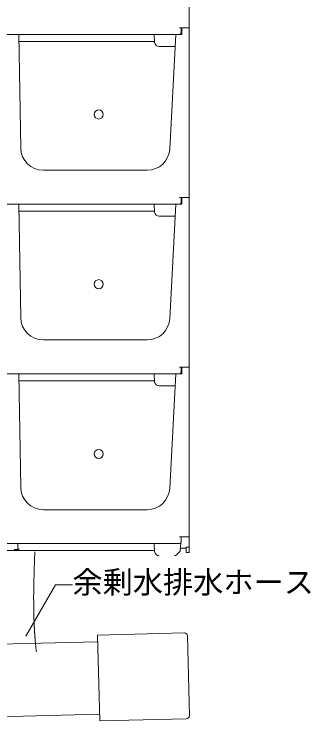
# Model space of a CAD drawing. Units: millimetres, scale not verified. Extents: x -1916 to 1917, y -1364 to 1364.
# Drawn here: x 999.3 to 1195.9, y -872.2 to -402.4 of the extents above; entities that cross this region are included whole.
import ezdxf
from ezdxf.enums import TextEntityAlignment as Align

# ---------------------------------------------------------------- set-up
doc = ezdxf.new("R2010")
doc.units = ezdxf.units.MM
doc.header["$LTSCALE"] = 10
for name, color, linetype, lineweight in [('0-6_A-7', 5, 'Continuous', 18), ('0-B_A-E', 5, 'Continuous', 18), ('0-C_B-0', 3, 'Continuous', 18), ('7-A', 7, 'Continuous', 9)]:
    doc.layers.add(name, color=color, linetype=linetype, lineweight=lineweight)
doc.styles.add('ＭＳ ゴシック', font='')
doc.styles.get('ＭＳ ゴシック').set_extended_font_data('MS Gothic')

msp = doc.modelspace()

# ---------------------------------------------------------------- linework, layer by layer
at = {"layer": '0-6_A-7'}
msp.add_lwpolyline([(1007.14, -814.71), (1026.77, -780.72), (1037.94, -780.72)], dxfattribs=at)
at = {"layer": '0-B_A-E'}
msp.add_line((1014.01, -825.19), (1013.97, -824.81), dxfattribs=at)
for points in [[(1012.3, -782.63), (1012.32, -781.54), (1012.34, -780.42), (1012.37, -779.24), (1012.4, -778), (1012.44, -776.7), (1012.47, -775.39), (1012.51, -774.07), (1012.55, -772.77), (1012.58, -771.52), (1012.62, -770.34), (1012.65, -769.25), (1012.68, -768.28), (1012.71, -767.4), (1012.73, -766.62), (1012.76, -765.9), (1012.78, -765.25), (1012.8, -764.64), (1012.82, -764.05), (1012.84, -763.48), (1012.86, -762.92), (1012.88, -762.36), (1012.9, -761.82), (1012.91, -761.3), (1012.93, -760.82), (1012.94, -760.39), (1012.96, -760.01), (1012.99, -758.93)], [(1012.73, -809.96), (1012.71, -809.59), (1012.69, -809.25), (1012.68, -808.93), (1012.66, -808.63), (1012.65, -808.34), (1012.63, -808.04), (1012.62, -807.73), (1012.6, -807.39), (1012.59, -807.02), (1012.57, -806.6), (1012.55, -806.13), (1012.53, -805.62), (1012.5, -805.07), (1012.48, -804.5), (1012.46, -803.91), (1012.44, -803.32), (1012.42, -802.73), (1012.4, -802.16), (1012.38, -801.61), (1012.37, -801.08), (1012.35, -800.53), (1012.34, -799.96), (1012.33, -799.35), (1012.32, -798.67), (1012.3, -797.92), (1012.29, -797.07), (1012.28, -796.11), (1012.27, -795.06), (1012.26, -793.94), (1012.25, -792.77), (1012.25, -791.56), (1012.24, -790.35), (1012.24, -789.15), (1012.24, -787.99), (1012.25, -786.87), (1012.25, -785.79), (1012.27, -784.74), (1012.28, -783.69), (1012.3, -782.63)], [(1013.97, -824.81), (1013.92, -824.3), (1013.86, -823.75), (1013.8, -823.2), (1013.75, -822.63), (1013.69, -822.07), (1013.64, -821.52), (1013.59, -820.99), (1013.54, -820.49), (1013.49, -820.04), (1013.46, -819.64), (1013.42, -819.27), (1013.39, -818.94), (1013.36, -818.64), (1013.34, -818.34), (1013.31, -818.05), (1013.29, -817.75), (1013.26, -817.43), (1013.23, -817.09), (1013.2, -816.73), (1013.17, -816.35), (1013.14, -815.97), (1013.11, -815.58), (1013.08, -815.21), (1013.05, -814.85), (1013.03, -814.51), (1013, -814.19), (1012.98, -813.9), (1012.96, -813.62), (1012.94, -813.34), (1012.92, -813.07), (1012.91, -812.79), (1012.89, -812.49), (1012.87, -812.18), (1012.85, -811.84), (1012.82, -811.47), (1012.8, -811.1), (1012.78, -810.72), (1012.76, -810.33), (1012.73, -809.96)]]:
    msp.add_lwpolyline(points, dxfattribs=at)
at = {"layer": '0-C_B-0'}
for p, q in [((1115.38, -298.91), (1115.38, -411.41)), ((1108.88, -411.41), (1115.38, -411.41)), ((1109.88, -414.96), (1109.88, -411.41)), ((1110.38, -411.41), (1110.36, -415.91)), ((1110.36, -415.91), (670.4, -415.91)), ((1002.48, -415.91), (1003.65, -491.14)), ((1092.39, -421.07), (1092.12, -415.91)), ((1106.38, -415.91), (1102.41, -491.69)), ((1092.36, -420.58), (1002.55, -420.58)), ((1095.38, -423.91), (1105.96, -423.91)), ((1087.43, -505.91), (1018.65, -505.91)), ((1108.88, -523.91), (1115.38, -523.91)), ((1109.88, -527.46), (1109.88, -523.91)), ((1110.38, -523.91), (1110.36, -528.41)), ((1110.36, -528.41), (670.4, -528.41)), ((1002.48, -528.41), (1003.65, -603.64)), ((1092.39, -533.57), (1092.12, -528.41)), ((1106.38, -528.41), (1102.41, -604.19)), ((1092.36, -533.08), (1002.55, -533.08)), ((1095.38, -536.41), (1105.96, -536.41)), ((1087.43, -618.41), (1018.65, -618.41)), ((1108.88, -636.41), (1115.38, -636.41)), ((1109.88, -639.96), (1109.88, -636.41)), ((1110.38, -636.41), (1110.36, -640.91)), ((1115.38, -636.41), (1115.38, -759.41)), ((1110.36, -640.91), (670.4, -640.91)), ((1002.48, -640.91), (1003.65, -716.14)), ((1092.39, -646.07), (1092.12, -640.91)), ((1106.38, -640.91), (1102.41, -716.69)), ((1092.36, -645.58), (1002.55, -645.58)), ((1095.38, -648.91), (1105.96, -648.91)), ((1087.43, -730.91), (1018.65, -730.91)), ((1108.88, -748.91), (1115.38, -748.91)), ((1109.88, -752.46), (1109.88, -748.91)), ((1108.93, -753.41), (671.83, -753.41)), ((1001.68, -753.59), (1001.68, -756.1)), ((1092.39, -758.57), (1092.12, -753.41)), ((1109.66, -753.04), (1109.42, -757.62)), ((1113.38, -755.74), (1115.38, -755.74)), ((1113.38, -759.41), (1113.38, -755.74)), ((1092.36, -758.08), (688.4, -758.08)), ((1001.18, -757.3), (999.58, -757.3)), ((1108.8, -758.96), (1106.8, -760.86)), ((1109.49, -756.41), (1113.38, -756.41)), ((1113.38, -759.41), (1115.38, -759.41))]:
    msp.add_line(p, q, dxfattribs=at)
for points in [[(1115.38, -411.41), (1115.38, -523.91), (1115.38, -636.41)], [(1002.68, -757.09), (1002.6, -757.07), (1002.56, -757.06), (1002.52, -757.05), (1002.47, -757.04), (1002.42, -757.02), (1002.37, -757), (1002.31, -756.98), (1002.26, -756.95), (1002.2, -756.92), (1002.15, -756.89), (1002.1, -756.85), (1002.05, -756.81), (1002, -756.77), (1001.96, -756.73), (1001.92, -756.68), (1001.89, -756.63), (1001.85, -756.58), (1001.82, -756.52), (1001.8, -756.47), (1001.77, -756.41), (1001.75, -756.36), (1001.74, -756.31), (1001.72, -756.26), (1001.71, -756.22), (1001.68, -756.1)], [(999.58, -757.3), (999.56, -757.3), (999.55, -757.3), (999.53, -757.3), (999.52, -757.3), (999.5, -757.3), (999.49, -757.3), (999.47, -757.3), (999.44, -757.3), (999.42, -757.3), (999.39, -757.3), (999.37, -757.29), (999.34, -757.29), (999.3, -757.29)], [(1001.67, -757.27), (1001.63, -757.28), (1001.6, -757.28), (1001.56, -757.29), (1001.52, -757.29), (1001.49, -757.29), (1001.45, -757.29), (1001.42, -757.29), (1001.39, -757.29), (1001.37, -757.3), (1001.34, -757.3), (1001.32, -757.3), (1001.29, -757.3), (1001.27, -757.3), (1001.26, -757.3), (1001.24, -757.3), (1001.23, -757.3), (1001.21, -757.3), (1001.18, -757.3)], [(1002.62, -757.14), (1002.61, -757.14), (1002.61, -757.14), (1002.6, -757.14), (1002.6, -757.14), (1002.59, -757.14), (1002.58, -757.14), (1002.57, -757.14), (1002.56, -757.14), (1002.55, -757.14), (1002.54, -757.14), (1002.53, -757.15), (1002.51, -757.15), (1002.5, -757.15), (1002.48, -757.15), (1002.46, -757.15), (1002.44, -757.16), (1002.42, -757.16), (1002.4, -757.16), (1002.37, -757.17), (1002.35, -757.17), (1002.32, -757.18), (1002.29, -757.18), (1002.27, -757.19), (1002.24, -757.19), (1002.2, -757.2), (1002.17, -757.2), (1002.14, -757.21), (1002.11, -757.21), (1002.07, -757.22), (1002.03, -757.23), (1002, -757.23), (1001.96, -757.24), (1001.92, -757.24), (1001.88, -757.25), (1001.84, -757.25), (1001.8, -757.26), (1001.76, -757.27), (1001.71, -757.27), (1001.67, -757.27)]]:
    msp.add_lwpolyline(points, dxfattribs=at)
for centre in [(1055.38, -468.91), (1055.38, -581.41), (1055.38, -693.91)]:
    msp.add_circle(centre, 3, dxfattribs=at)
for centre, radius, start, end in [((1108.93, -414.96), 0.95, 270, 0), ((1095.38, -420.91), 3, 183, 270), ((1018.65, -490.91), 15, 180.891, 270), ((1087.43, -490.91), 15, 270, 357), ((1108.93, -527.46), 0.95, 270, 0), ((1095.38, -533.41), 3, 183, 270), ((1018.65, -603.41), 15, 180.891, 270), ((1087.43, -603.41), 15, 270, 357), ((1108.93, -639.96), 0.95, 270, 0), ((1095.38, -645.91), 3, 183, 270), ((1018.65, -715.91), 15, 180.891, 270), ((1087.43, -715.91), 15, 270, 357), ((1108.93, -752.46), 0.95, 270, 0), ((1095.38, -758.41), 3, 183, 270), ((1105.43, -759.41), 2, 270, 313.5), ((1107.43, -757.51), 2, 313.5, 357)]:
    msp.add_arc(centre, radius, start, end, dxfattribs=at)
at = {"layer": '7-A'}
for p, q in [((1112.07, -812.57), (1054.59, -814.01)), ((1054.59, -814.01), (1056.01, -870.99)), ((1115.44, -867.51), (1114.12, -814.52)), ((1054.7, -818.51), (-1031.65, -870.67)), ((1055.9, -866.49), (-1030.45, -918.65)), ((1113.49, -869.56), (1056.01, -870.99))]:
    msp.add_line(p, q, dxfattribs=at)
for centre, start, end in [((1112.12, -814.57), 1.4321, 91.4321), ((1113.44, -867.56), 271.4321, 1.4321)]:
    msp.add_arc(centre, 2, start, end, dxfattribs=at)

# ---------------------------------------------------------------- texts
at = {"layer": '0-6_A-7', "color": 7, "style": 'ＭＳ ゴシック'}
msp.add_text('余剰水排水ホース', height=14.66, dxfattribs=at).set_placement((1037.94, -790.72), align=Align.BOTTOM_LEFT)

doc.saveas('drawing.dxf')
